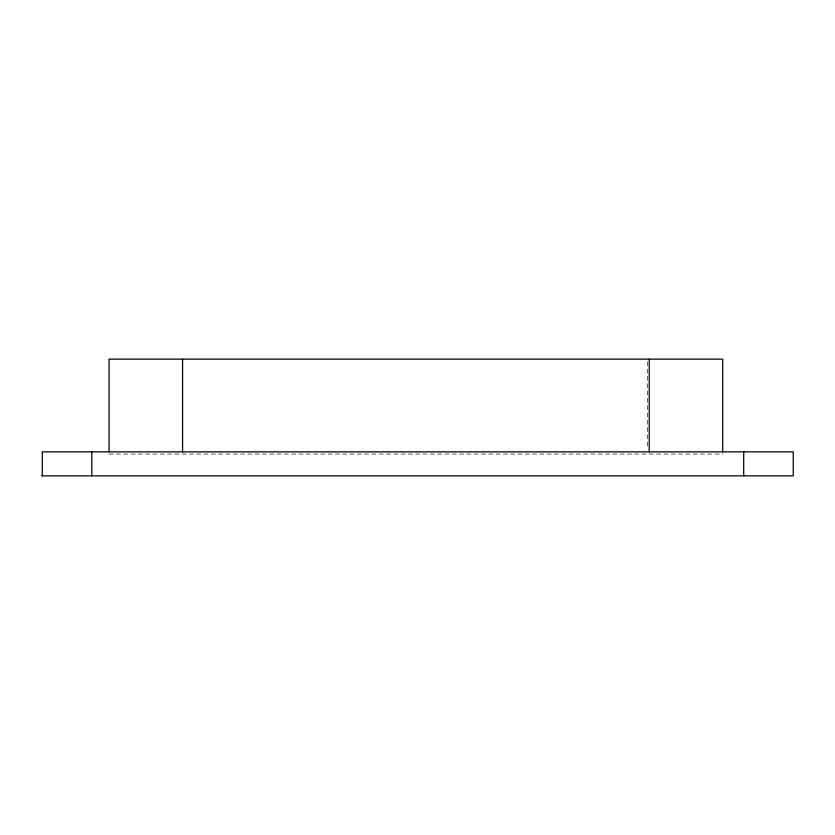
<?xml version="1.0" encoding="UTF-8"?>
<svg xmlns="http://www.w3.org/2000/svg" width="835" height="835" viewBox="0 0 835 835"><rect width="100%" height="100%" fill="white"/><g stroke="black" fill="none" stroke-linecap="round" stroke-linejoin="round"><path stroke-width="0.63" stroke-dasharray="4.17 3.13" d="M109.072 454.021L722.713 454.021M647.626 361.722L647.626 449.272"/><path stroke-width="1.25" d="M41.75 475.856L793.25 475.856L793.25 451.85L42.272 451.85L42.272 475.856M743.703 451.85L743.703 475.856M722.713 451.85L722.713 359.144L109.072 359.144L109.072 451.85M649.223 359.144L649.223 451.85M182.562 359.144L182.562 451.85M91.819 451.85L91.819 475.856"/></g></svg>
